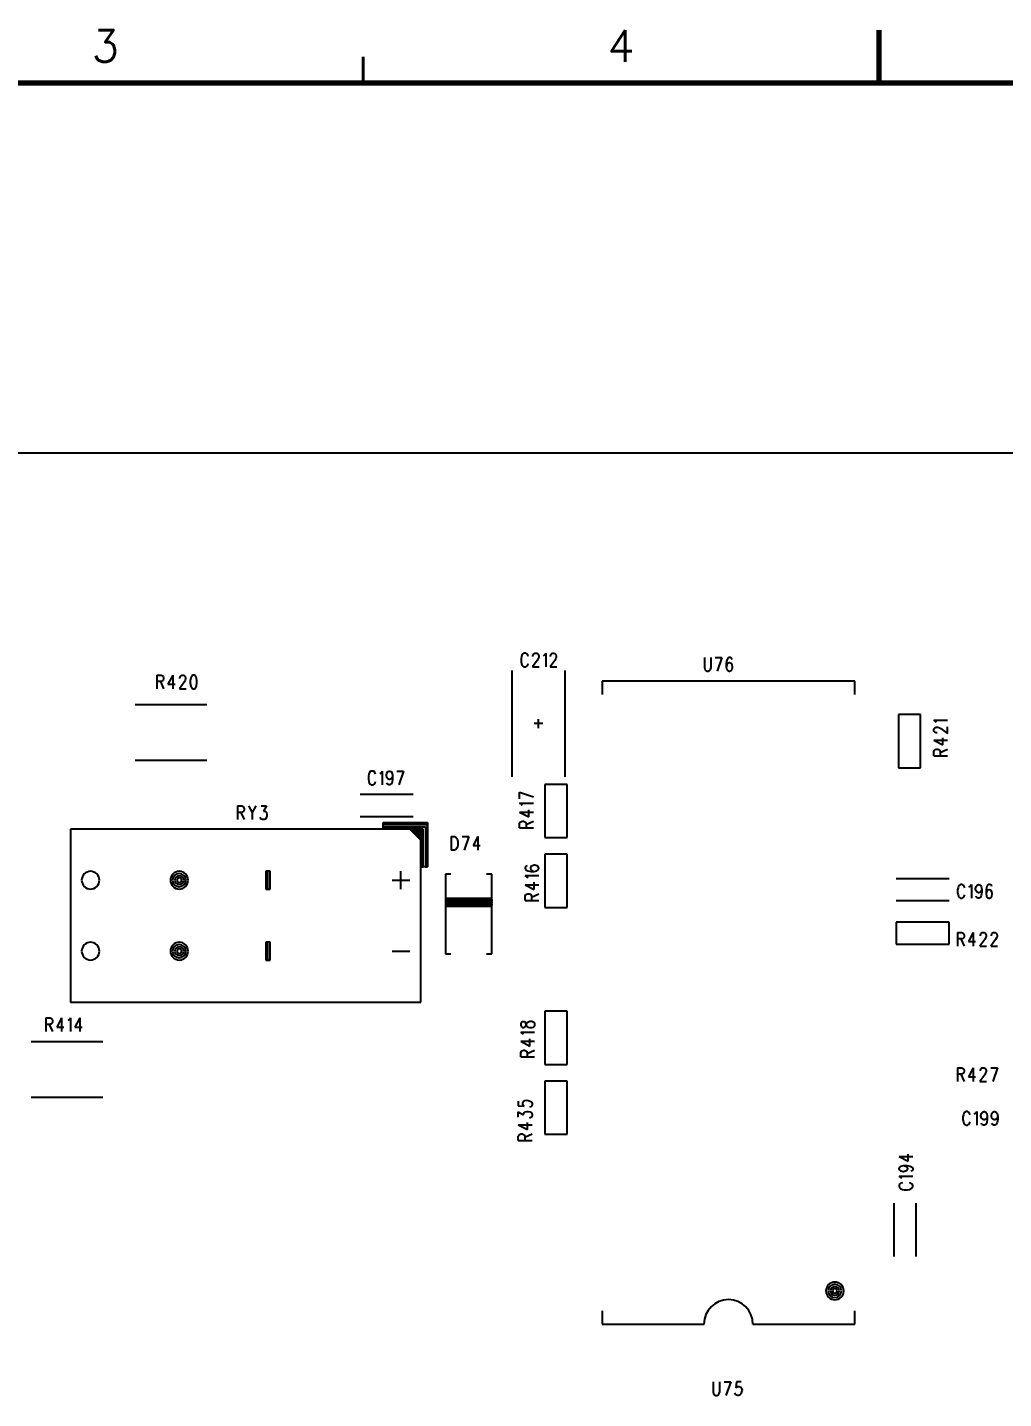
# Model space of a CAD drawing. Extents: x 295 to 953, y 10 to 290.
# Drawn here: x 606.5 to 698.8, y 160.6 to 290.2 of the extents above; entities that cross this region are included whole.
import ezdxf
from ezdxf.enums import TextEntityAlignment as Align

# ---------------------------------------------------------------- set-up
doc = ezdxf.new("R2010")
doc.units = 0
doc.header["$LTSCALE"] = 5
doc.header["$MEASUREMENT"] = 0
doc.layers.get('0').update_dxf_attribs({"linetype": 'CONTINUOUS', "lineweight": 25})
for name, color, linetype in [('COMP-SILK_GB', 6, 'CONTINUOUS'), ('문자', 4, 'CONTINUOUS'), ('테두리', 3, 'CONTINUOUS')]:
    doc.layers.add(name, color=color, linetype=linetype)
doc.styles.get("Standard").update_dxf_attribs({"font": 'simplex.shx'})

# ---------------------------------------------------------------- blocks, each defined once
blk = doc.blocks.new('C')
at = {"layer": '테두리'}
for points, const_width in [([(210, 290), (210, 285)], 0.5), ([(161.25, 287.5), (161.25, 285)], 0.3), ([(15, 285), (15, 15), (405, 15), (405, 285), (15, 285)], 0.5)]:
    blk.add_lwpolyline(points, dxfattribs=dict(at, const_width=const_width))
at = {"layer": '문자'}
for s, p in [('3', (136.88, 288.5)), ('4', (185.62, 288.5))]:
    blk.add_text(s, height=3, dxfattribs=at).set_placement(p, align=Align.MIDDLE)

msp = doc.modelspace()

# ---------------------------------------------------------------- linework, layer by layer
at = {"layer": 'COMP-SILK_GB', "color": 7}
for p, q in [((863.73, 250), (505.48, 250)), ((653.2, 230.78), (653.15, 230.59)), ((653.24, 230.9), (653.2, 230.78)), ((653.33, 231.03), (653.24, 230.9)), ((653.42, 231.09), (653.33, 231.03)), ((653.6, 231.09), (653.42, 231.09)), ((653.69, 231.03), (653.6, 231.09)), ((653.78, 230.9), (653.69, 231.03)), ((653.83, 230.78), (653.78, 230.9)), ((654.28, 230.84), (654.32, 230.96)), ((654.28, 230.78), (654.28, 230.84)), ((654.32, 230.96), (654.37, 231.03)), ((654.37, 231.03), (654.46, 231.09)), ((654.46, 231.09), (654.64, 231.09)), ((654.64, 231.09), (654.73, 231.03)), ((654.73, 231.03), (654.77, 230.96)), ((654.77, 230.96), (654.82, 230.84)), ((654.82, 230.84), (654.82, 230.72)), ((655.27, 230.84), (655.36, 230.9)), ((655.36, 230.9), (655.49, 231.09)), ((655.49, 231.09), (655.49, 229.79)), ((655.94, 230.84), (655.99, 230.96)), ((655.94, 230.78), (655.94, 230.84)), ((655.99, 230.96), (656.03, 231.03)), ((656.03, 231.03), (656.12, 231.09)), ((656.12, 231.09), (656.3, 231.09)), ((656.3, 231.09), (656.39, 231.03)), ((656.39, 231.03), (656.44, 230.96)), ((656.44, 230.96), (656.48, 230.84)), ((656.48, 230.84), (656.48, 230.72)), ((652.29, 229.45), (652.29, 219.4)), ((653.15, 230.59), (653.15, 230.28)), ((653.15, 230.28), (653.2, 230.1)), ((653.2, 230.1), (653.24, 229.97)), ((653.24, 229.97), (653.33, 229.85)), ((653.33, 229.85), (653.42, 229.79)), ((653.42, 229.79), (653.6, 229.79)), ((653.6, 229.79), (653.69, 229.85)), ((653.69, 229.85), (653.78, 229.97)), ((653.78, 229.97), (653.83, 230.1)), ((654.68, 230.41), (654.23, 229.79)), ((654.23, 229.79), (654.86, 229.79)), ((654.77, 230.59), (654.68, 230.41)), ((654.82, 230.72), (654.77, 230.59)), ((656.35, 230.41), (655.9, 229.79)), ((655.9, 229.79), (656.53, 229.79)), ((656.44, 230.59), (656.35, 230.41)), ((656.48, 230.72), (656.44, 230.59)), ((657.32, 219.4), (657.32, 229.45)), ((670.48, 230.67), (670.48, 229.75)), ((670.48, 229.75), (670.52, 229.56)), ((670.52, 229.56), (670.61, 229.44)), ((670.97, 229.44), (671.06, 229.56)), ((671.06, 229.56), (671.11, 229.75)), ((671.11, 229.75), (671.11, 230.67)), ((671.51, 230.67), (672.14, 230.67)), ((672.14, 230.67), (671.69, 229.38)), ((672.59, 230.43), (672.55, 230.12)), ((672.55, 230.12), (672.55, 229.81)), ((672.59, 229.99), (672.55, 229.81)), ((672.55, 229.81), (672.59, 229.56)), ((672.68, 230.61), (672.59, 230.43)), ((672.68, 230.12), (672.59, 229.99)), ((672.59, 229.56), (672.68, 229.44)), ((672.82, 230.67), (672.68, 230.61)), ((672.82, 230.18), (672.68, 230.12)), ((672.91, 230.67), (672.82, 230.67)), ((672.86, 230.18), (672.82, 230.18)), ((673, 230.12), (672.86, 230.18)), ((673.04, 230.61), (672.91, 230.67)), ((673.09, 229.99), (673, 230.12)), ((673, 229.44), (673.09, 229.56)), ((673.09, 230.49), (673.04, 230.61)), ((673.13, 229.81), (673.09, 229.99)), ((673.09, 229.56), (673.13, 229.75)), ((673.13, 229.75), (673.13, 229.81)), ((618.74, 229.02), (619.15, 229.02)), ((618.74, 229.02), (618.74, 227.72)), ((619.15, 228.4), (618.74, 228.4)), ((619.06, 228.4), (619.37, 227.72)), ((619.15, 229.02), (619.28, 228.96)), ((619.28, 228.46), (619.15, 228.4)), ((619.28, 228.96), (619.33, 228.9)), ((619.33, 228.53), (619.28, 228.46)), ((619.33, 228.9), (619.37, 228.77)), ((619.37, 228.65), (619.33, 228.53)), ((619.37, 228.77), (619.37, 228.65)), ((620.23, 229.02), (619.78, 228.15)), ((619.78, 228.15), (620.45, 228.15)), ((620.23, 229.02), (620.23, 227.72)), ((621.31, 228.34), (620.86, 227.72)), ((620.9, 228.77), (620.95, 228.9)), ((620.9, 228.71), (620.9, 228.77)), ((620.95, 228.9), (620.99, 228.96)), ((620.99, 228.96), (621.08, 229.02)), ((621.08, 229.02), (621.26, 229.02)), ((621.26, 229.02), (621.35, 228.96)), ((621.4, 228.53), (621.31, 228.34)), ((621.35, 228.96), (621.4, 228.9)), ((621.4, 228.9), (621.44, 228.77)), ((621.44, 228.65), (621.4, 228.53)), ((621.44, 228.77), (621.44, 228.65)), ((621.94, 228.77), (621.89, 228.46)), ((621.89, 228.46), (621.89, 228.28)), ((621.89, 228.28), (621.94, 227.97)), ((622.03, 228.96), (621.94, 228.77)), ((622.16, 229.02), (622.03, 228.96)), ((622.25, 229.02), (622.16, 229.02)), ((622.39, 228.96), (622.25, 229.02)), ((622.48, 228.77), (622.39, 228.96)), ((622.52, 228.46), (622.48, 228.77)), ((622.48, 227.97), (622.52, 228.28)), ((622.52, 228.28), (622.52, 228.46)), ((684.7, 228.43), (660.81, 228.43)), ((660.81, 228.43), (660.81, 227.17)), ((670.61, 229.44), (670.75, 229.38)), ((670.75, 229.38), (670.84, 229.38)), ((670.84, 229.38), (670.97, 229.44)), ((672.68, 229.44), (672.82, 229.38)), ((672.82, 229.38), (672.86, 229.38)), ((672.86, 229.38), (673, 229.44)), ((684.7, 227.17), (684.7, 228.43)), ((620.86, 227.72), (621.49, 227.72)), ((621.94, 227.97), (622.03, 227.78)), ((622.03, 227.78), (622.16, 227.72)), ((622.16, 227.72), (622.25, 227.72)), ((622.25, 227.72), (622.39, 227.78)), ((622.39, 227.78), (622.48, 227.97)), ((616.69, 226.24), (623.45, 226.24)), ((655.22, 224.43), (654.38, 224.43)), ((654.8, 224.01), (654.8, 224.84)), ((690.91, 225.29), (688.82, 225.29)), ((688.82, 225.29), (688.82, 220.26)), ((690.91, 220.26), (690.91, 225.29)), ((692.34, 224.63), (692.16, 224.77)), ((692.16, 224.77), (693.46, 224.77)), ((692.4, 224.54), (692.34, 224.63)), ((692.16, 223.91), (692.22, 224)), ((692.16, 223.73), (692.16, 223.91)), ((692.22, 223.64), (692.16, 223.73)), ((692.22, 224), (692.28, 224.05)), ((692.28, 223.6), (692.22, 223.64)), ((692.28, 224.05), (692.4, 224.09)), ((692.4, 223.55), (692.28, 223.6)), ((692.4, 224.09), (692.53, 224.09)), ((692.47, 223.55), (692.4, 223.55)), ((692.53, 224.09), (692.65, 224.05)), ((692.65, 224.05), (692.84, 223.96)), ((692.84, 223.96), (693.46, 223.51)), ((693.02, 222.43), (693.02, 223.1)), ((693.46, 223.51), (693.46, 224.14)), ((692.16, 222.88), (693.46, 222.88)), ((692.16, 222.88), (693.02, 222.43)), ((692.16, 221.8), (692.22, 221.93)), ((692.16, 221.39), (692.16, 221.8)), ((692.22, 221.93), (692.28, 221.98)), ((692.28, 221.98), (692.4, 222.02)), ((692.4, 222.02), (692.53, 222.02)), ((692.53, 222.02), (692.65, 221.98)), ((692.65, 221.98), (692.71, 221.93)), ((692.71, 221.93), (692.77, 221.8)), ((692.77, 221.71), (693.46, 222.02)), ((692.77, 221.8), (692.77, 221.39)), ((616.69, 220.96), (623.45, 220.96)), ((692.16, 221.39), (693.46, 221.39)), ((638.76, 219.64), (638.72, 219.45)), ((638.72, 219.45), (638.72, 219.15)), ((638.72, 219.15), (638.76, 218.96)), ((638.81, 219.76), (638.76, 219.64)), ((638.9, 219.89), (638.81, 219.76)), ((638.99, 219.95), (638.9, 219.89)), ((639.17, 219.95), (638.99, 219.95)), ((639.26, 219.89), (639.17, 219.95)), ((639.35, 219.76), (639.26, 219.89)), ((639.39, 219.64), (639.35, 219.76)), ((639.8, 219.7), (639.89, 219.76)), ((639.89, 219.76), (640.02, 219.95)), ((640.02, 219.95), (640.02, 218.65)), ((640.43, 219.58), (640.47, 219.76)), ((640.43, 219.52), (640.43, 219.58)), ((640.47, 219.33), (640.43, 219.52)), ((640.47, 219.76), (640.56, 219.89)), ((640.56, 219.21), (640.47, 219.33)), ((640.56, 219.89), (640.7, 219.95)), ((640.7, 219.15), (640.56, 219.21)), ((640.7, 219.95), (640.74, 219.95)), ((640.74, 219.15), (640.7, 219.15)), ((640.74, 219.95), (640.88, 219.89)), ((640.88, 219.21), (640.74, 219.15)), ((640.88, 219.89), (640.97, 219.76)), ((640.97, 219.33), (640.88, 219.21)), ((640.97, 219.76), (641.01, 219.52)), ((641.01, 219.52), (640.97, 219.33)), ((641.01, 219.21), (640.97, 218.9)), ((641.01, 219.52), (641.01, 219.21)), ((641.42, 219.95), (642.05, 219.95)), ((642.05, 219.95), (641.6, 218.65)), ((688.82, 220.26), (690.91, 220.26)), ((638.76, 218.96), (638.81, 218.84)), ((638.81, 218.84), (638.9, 218.71)), ((638.9, 218.71), (638.99, 218.65)), ((638.99, 218.65), (639.17, 218.65)), ((639.17, 218.65), (639.26, 218.71)), ((639.26, 218.71), (639.35, 218.84)), ((639.35, 218.84), (639.39, 218.96)), ((640.52, 218.71), (640.47, 218.84)), ((640.65, 218.65), (640.52, 218.71)), ((640.74, 218.65), (640.65, 218.65)), ((640.88, 218.71), (640.74, 218.65)), ((640.97, 218.9), (640.88, 218.71)), ((653.02, 217.32), (653.02, 217.95)), ((653.02, 217.95), (654.32, 217.5)), ((657.5, 218.69), (655.4, 218.69)), ((655.4, 218.69), (655.4, 213.66)), ((657.5, 213.66), (657.5, 218.69)), ((626.34, 216.65), (626.75, 216.65)), ((626.34, 216.65), (626.34, 215.35)), ((626.75, 216.65), (626.88, 216.59)), ((626.88, 216.59), (626.93, 216.53)), ((626.93, 216.53), (626.97, 216.4)), ((627.38, 216.65), (627.74, 216.03)), ((628.1, 216.65), (627.74, 216.03)), ((628.59, 216.65), (629.09, 216.65)), ((629.09, 216.65), (628.82, 216.15)), ((642.96, 217.72), (637.93, 217.72)), ((653.02, 216.92), (654.32, 216.92)), ((653.21, 216.78), (653.02, 216.92)), ((653.27, 216.69), (653.21, 216.78)), ((626.75, 216.03), (626.34, 216.03)), ((626.66, 216.03), (626.97, 215.35)), ((626.88, 216.09), (626.75, 216.03)), ((626.93, 216.15), (626.88, 216.09)), ((626.97, 216.28), (626.93, 216.15)), ((626.97, 216.4), (626.97, 216.28)), ((627.74, 216.03), (627.74, 215.35)), ((628.55, 215.47), (628.5, 215.6)), ((628.59, 215.41), (628.55, 215.47)), ((628.73, 215.35), (628.59, 215.41)), ((628.86, 215.35), (628.73, 215.35)), ((628.82, 216.15), (628.95, 216.15)), ((629, 215.41), (628.86, 215.35)), ((628.95, 216.15), (629.04, 216.09)), ((629.09, 215.54), (629, 215.41)), ((629.04, 216.09), (629.09, 216.03)), ((629.09, 216.03), (629.13, 215.84)), ((629.13, 215.72), (629.09, 215.54)), ((629.13, 215.84), (629.13, 215.72)), ((642.96, 215.62), (637.93, 215.62)), ((653.02, 216.06), (654.32, 216.06)), ((653.02, 216.06), (653.89, 215.61)), ((653.15, 215.16), (653.27, 215.21)), ((653.27, 215.21), (653.39, 215.21)), ((653.39, 215.21), (653.52, 215.16)), ((653.64, 214.89), (654.32, 215.21)), ((653.89, 215.61), (653.89, 216.29)), ((643.69, 214.45), (610.58, 214.45)), ((610.58, 214.45), (610.58, 198.1)), ((640.12, 214.87), (640.12, 215.08)), ((640.12, 215.08), (644.32, 215.08)), ((640.12, 214.45), (640.12, 215.08)), ((644.32, 214.87), (640.12, 214.87)), ((640.12, 214.45), (640.12, 214.66)), ((640.12, 214.66), (644.11, 214.66)), ((643.9, 214.45), (640.12, 214.45)), ((643.69, 214.45), (640.12, 214.45)), ((643.69, 213.4), (642.64, 214.45)), ((643.06, 214.45), (642.85, 214.45)), ((642.85, 214.45), (643.69, 213.61)), ((643.69, 213.82), (643.06, 214.45)), ((643.48, 214.45), (643.27, 214.45)), ((643.27, 214.45), (643.69, 214.03)), ((643.69, 214.24), (643.48, 214.45)), ((643.69, 214.45), (643.69, 214.24)), ((643.69, 214.45), (643.69, 210.89)), ((643.69, 210.89), (643.69, 214.45)), ((643.69, 198.1), (643.69, 214.45)), ((643.69, 214.03), (643.69, 213.82)), ((643.9, 210.89), (643.9, 214.45)), ((644.11, 214.66), (644.11, 210.89)), ((644.32, 215.08), (644.32, 210.89)), ((644.32, 210.89), (644.32, 214.87)), ((653.02, 214.98), (653.08, 215.12)), ((653.02, 214.58), (653.02, 214.98)), ((653.02, 214.58), (654.32, 214.58)), ((653.08, 215.12), (653.15, 215.16)), ((653.52, 215.16), (653.58, 215.12)), ((653.58, 215.12), (653.64, 214.98)), ((653.64, 214.98), (653.64, 214.58)), ((643.69, 213.61), (643.69, 213.4)), ((646.55, 213.76), (646.87, 213.76)), ((646.55, 213.76), (646.55, 212.46)), ((646.87, 213.76), (647, 213.7)), ((647, 213.7), (647.09, 213.58)), ((647.09, 212.65), (647, 212.52)), ((647.09, 213.58), (647.14, 213.45)), ((647.14, 212.77), (647.09, 212.65)), ((647.14, 213.45), (647.18, 213.27)), ((647.18, 212.96), (647.14, 212.77)), ((647.18, 213.27), (647.18, 212.96)), ((647.59, 213.76), (648.22, 213.76)), ((648.22, 213.76), (647.77, 212.46)), ((649.07, 213.76), (648.62, 212.9)), ((648.62, 212.9), (649.3, 212.9)), ((649.07, 213.76), (649.07, 212.46)), ((655.4, 213.66), (657.5, 213.66)), ((646.87, 212.46), (646.55, 212.46)), ((647, 212.52), (646.87, 212.46)), ((657.5, 212.09), (655.4, 212.09)), ((655.4, 212.09), (655.4, 207.06)), ((657.5, 207.06), (657.5, 212.09)), ((629.44, 210.47), (629.02, 210.47)), ((629.02, 210.47), (629.02, 208.79)), ((629.23, 208.79), (629.23, 210.47)), ((629.44, 208.79), (629.44, 210.47)), ((641.8, 208.79), (641.8, 210.47)), ((643.69, 210.89), (643.9, 210.89)), ((644.32, 210.89), (643.69, 210.89)), ((644.11, 210.89), (644.32, 210.89)), ((646.53, 210.2), (646, 210.2)), ((646, 210.2), (646, 202.66)), ((650.4, 210.2), (649.88, 210.2)), ((650.4, 202.66), (650.4, 210.2)), ((653.6, 210.96), (653.54, 210.82)), ((653.54, 210.82), (653.54, 210.73)), ((653.54, 210.73), (653.6, 210.6)), ((653.72, 209.92), (653.54, 210.06)), ((653.54, 210.06), (654.84, 210.06)), ((653.72, 211), (653.6, 210.96)), ((653.6, 210.6), (653.78, 210.51)), ((653.78, 210.51), (654.09, 210.46)), ((654.09, 210.91), (654.03, 210.78)), ((654.03, 210.78), (654.03, 210.73)), ((654.03, 210.73), (654.09, 210.6)), ((654.22, 211), (654.09, 210.91)), ((654.09, 210.6), (654.22, 210.51)), ((654.09, 210.46), (654.4, 210.46)), ((654.4, 211.05), (654.22, 211)), ((654.22, 210.51), (654.4, 210.46)), ((654.46, 211.05), (654.4, 211.05)), ((654.4, 210.46), (654.65, 210.51)), ((654.65, 211), (654.46, 211.05)), ((654.77, 210.91), (654.65, 211)), ((654.65, 210.51), (654.77, 210.6)), ((654.84, 210.78), (654.77, 210.91)), ((654.77, 210.6), (654.84, 210.73)), ((654.84, 210.73), (654.84, 210.78)), ((629.02, 208.79), (629.44, 208.79)), ((640.96, 209.63), (642.64, 209.63)), ((653.54, 209.2), (654.84, 209.2)), ((653.54, 209.2), (654.4, 208.75)), ((653.78, 209.83), (653.72, 209.92)), ((654.4, 208.75), (654.4, 209.43)), ((688.59, 209.8), (693.62, 209.8)), ((694.45, 208.91), (694.4, 208.73)), ((694.4, 208.73), (694.4, 208.42)), ((694.49, 209.04), (694.45, 208.91)), ((694.58, 209.16), (694.49, 209.04)), ((694.67, 209.22), (694.58, 209.16)), ((694.85, 209.22), (694.67, 209.22)), ((694.94, 209.16), (694.85, 209.22)), ((695.03, 209.04), (694.94, 209.16)), ((695.08, 208.91), (695.03, 209.04)), ((695.48, 208.98), (695.57, 209.04)), ((695.57, 209.04), (695.71, 209.22)), ((695.71, 209.22), (695.71, 207.93)), ((696.11, 208.85), (696.16, 209.04)), ((696.11, 208.79), (696.11, 208.85)), ((696.16, 208.61), (696.11, 208.79)), ((696.16, 209.04), (696.25, 209.16)), ((696.25, 209.16), (696.38, 209.22)), ((696.38, 209.22), (696.43, 209.22)), ((696.43, 209.22), (696.56, 209.16)), ((696.56, 209.16), (696.65, 209.04)), ((696.65, 209.04), (696.7, 208.79)), ((696.7, 208.79), (696.65, 208.61)), ((696.7, 208.79), (696.7, 208.48)), ((697.15, 208.98), (697.1, 208.67)), ((697.24, 209.16), (697.15, 208.98)), ((697.37, 209.22), (697.24, 209.16)), ((697.37, 208.73), (697.24, 208.67)), ((697.46, 209.22), (697.37, 209.22)), ((697.42, 208.73), (697.37, 208.73)), ((697.55, 208.67), (697.42, 208.73)), ((697.6, 209.16), (697.46, 209.22)), ((697.64, 209.04), (697.6, 209.16)), ((650.4, 207.9), (646, 207.9)), ((646, 207.9), (646, 207.79)), ((646, 207.79), (650.4, 207.79)), ((650.4, 207.69), (646, 207.69)), ((646, 207.69), (646, 207.59)), ((646, 207.59), (650.4, 207.59)), ((650.4, 207.48), (646, 207.48)), ((646, 207.48), (646, 207.38)), ((650.4, 207.79), (650.4, 207.69)), ((650.4, 207.59), (650.4, 207.48)), ((653.54, 208.12), (653.6, 208.26)), ((653.54, 207.72), (653.54, 208.12)), ((653.54, 207.72), (654.84, 207.72)), ((653.6, 208.26), (653.66, 208.3)), ((653.66, 208.3), (653.78, 208.35)), ((653.78, 208.35), (653.91, 208.35)), ((653.91, 208.35), (654.03, 208.3)), ((654.03, 208.3), (654.09, 208.26)), ((654.09, 208.26), (654.15, 208.12)), ((654.15, 208.03), (654.84, 208.35)), ((654.15, 208.12), (654.15, 207.72)), ((688.59, 207.7), (693.62, 207.7)), ((694.4, 208.42), (694.45, 208.23)), ((694.45, 208.23), (694.49, 208.11)), ((694.49, 208.11), (694.58, 207.99)), ((694.58, 207.99), (694.67, 207.93)), ((694.67, 207.93), (694.85, 207.93)), ((694.85, 207.93), (694.94, 207.99)), ((694.94, 207.99), (695.03, 208.11)), ((695.03, 208.11), (695.08, 208.23)), ((696.25, 208.48), (696.16, 208.61)), ((696.2, 207.99), (696.16, 208.11)), ((696.34, 207.93), (696.2, 207.99)), ((696.38, 208.42), (696.25, 208.48)), ((696.43, 207.93), (696.34, 207.93)), ((696.43, 208.42), (696.38, 208.42)), ((696.56, 208.48), (696.43, 208.42)), ((696.56, 207.99), (696.43, 207.93)), ((696.65, 208.61), (696.56, 208.48)), ((696.65, 208.17), (696.56, 207.99)), ((696.7, 208.48), (696.65, 208.17)), ((697.1, 208.67), (697.1, 208.36)), ((697.15, 208.54), (697.1, 208.36)), ((697.1, 208.36), (697.15, 208.11)), ((697.24, 208.67), (697.15, 208.54)), ((697.15, 208.11), (697.24, 207.99)), ((697.24, 207.99), (697.37, 207.93)), ((697.37, 207.93), (697.42, 207.93)), ((697.42, 207.93), (697.55, 207.99)), ((697.64, 208.54), (697.55, 208.67)), ((697.55, 207.99), (697.64, 208.11)), ((697.69, 208.36), (697.64, 208.54)), ((697.64, 208.11), (697.69, 208.3)), ((697.69, 208.3), (697.69, 208.36)), ((646, 207.38), (650.4, 207.38)), ((650.4, 207.27), (646, 207.27)), ((646, 207.27), (646, 207.17)), ((646, 207.17), (650.4, 207.17)), ((650.4, 207.38), (650.4, 207.27)), ((655.4, 207.06), (657.5, 207.06)), ((688.59, 205.67), (688.59, 203.58)), ((693.62, 205.67), (688.59, 205.67)), ((693.62, 203.58), (693.62, 205.67)), ((629.44, 203.76), (629.02, 203.76)), ((629.02, 203.76), (629.02, 202.08)), ((629.23, 202.08), (629.23, 203.76)), ((629.44, 202.08), (629.44, 203.76)), ((688.59, 203.58), (693.62, 203.58)), ((694.4, 204.69), (694.81, 204.69)), ((694.4, 204.69), (694.4, 203.39)), ((694.81, 204.07), (694.4, 204.07)), ((694.72, 204.07), (695.03, 203.39)), ((694.81, 204.69), (694.94, 204.62)), ((694.94, 204.13), (694.81, 204.07)), ((694.94, 204.62), (694.99, 204.56)), ((694.99, 204.19), (694.94, 204.13)), ((694.99, 204.56), (695.03, 204.44)), ((695.03, 204.32), (694.99, 204.19)), ((695.03, 204.44), (695.03, 204.32)), ((695.89, 204.69), (695.44, 203.82)), ((695.44, 203.82), (696.11, 203.82)), ((695.89, 204.69), (695.89, 203.39)), ((696.97, 204.01), (696.52, 203.39)), ((696.56, 204.44), (696.61, 204.56)), ((696.56, 204.38), (696.56, 204.44)), ((696.61, 204.56), (696.65, 204.62)), ((696.65, 204.62), (696.74, 204.69)), ((696.74, 204.69), (696.92, 204.69)), ((696.92, 204.69), (697.01, 204.62)), ((697.06, 204.19), (696.97, 204.01)), ((697.01, 204.62), (697.06, 204.56)), ((697.06, 204.56), (697.1, 204.44)), ((697.1, 204.32), (697.06, 204.19)), ((697.1, 204.44), (697.1, 204.32)), ((698, 204.01), (697.55, 203.39)), ((697.6, 204.44), (697.64, 204.56)), ((697.6, 204.38), (697.6, 204.44)), ((697.64, 204.56), (697.69, 204.62)), ((697.69, 204.62), (697.78, 204.69)), ((697.78, 204.69), (697.96, 204.69)), ((697.96, 204.69), (698.05, 204.62)), ((698.09, 204.19), (698, 204.01)), ((698.05, 204.62), (698.09, 204.56)), ((698.09, 204.56), (698.14, 204.44)), ((698.14, 204.32), (698.09, 204.19)), ((698.14, 204.44), (698.14, 204.32)), ((640.96, 202.92), (642.64, 202.92)), ((646, 202.66), (646.53, 202.66)), ((649.88, 202.66), (650.4, 202.66)), ((696.52, 203.39), (697.15, 203.39)), ((697.55, 203.39), (698.18, 203.39)), ((629.02, 202.08), (629.44, 202.08)), ((610.58, 198.1), (643.69, 198.1)), ((657.5, 197.24), (655.4, 197.24)), ((655.4, 197.24), (655.4, 192.21)), ((657.5, 192.21), (657.5, 197.24)), ((608.24, 196.61), (608.65, 196.61)), ((608.24, 196.61), (608.24, 195.31)), ((608.65, 195.99), (608.24, 195.99)), ((608.56, 195.99), (608.87, 195.31)), ((608.65, 196.61), (608.78, 196.55)), ((608.78, 196.05), (608.65, 195.99)), ((608.78, 196.55), (608.83, 196.48)), ((608.83, 196.11), (608.78, 196.05)), ((608.83, 196.48), (608.87, 196.36)), ((608.87, 196.24), (608.83, 196.11)), ((608.87, 196.36), (608.87, 196.24)), ((609.73, 196.61), (609.28, 195.74)), ((609.73, 196.61), (609.73, 195.31)), ((610.36, 196.36), (610.45, 196.42)), ((610.45, 196.42), (610.58, 196.61)), ((610.58, 196.61), (610.58, 195.31)), ((611.44, 196.61), (610.99, 195.74)), ((611.44, 196.61), (611.44, 195.31)), ((653.18, 196.2), (653.12, 196.07)), ((653.12, 196.07), (653.12, 195.89)), ((653.12, 195.89), (653.18, 195.75)), ((653.3, 196.25), (653.18, 196.2)), ((653.18, 195.75), (653.3, 195.71)), ((653.43, 196.25), (653.3, 196.25)), ((653.55, 196.2), (653.43, 196.25)), ((653.43, 195.71), (653.55, 195.75)), ((653.61, 196.11), (653.55, 196.2)), ((653.55, 195.75), (653.61, 195.84)), ((653.68, 195.93), (653.61, 196.11)), ((653.61, 195.84), (653.68, 196.02)), ((653.68, 196.02), (653.74, 196.16)), ((653.74, 195.8), (653.68, 195.93)), ((653.74, 196.16), (653.86, 196.25)), ((653.86, 195.71), (653.74, 195.8)), ((653.86, 196.25), (653.99, 196.29)), ((653.99, 196.29), (654.17, 196.29)), ((654.17, 196.29), (654.29, 196.25)), ((654.29, 196.25), (654.36, 196.2)), ((654.36, 195.75), (654.29, 195.71)), ((654.36, 196.2), (654.42, 196.07)), ((654.42, 195.89), (654.36, 195.75)), ((654.42, 196.07), (654.42, 195.89)), ((609.28, 195.74), (609.95, 195.74)), ((610.99, 195.74), (611.66, 195.74)), ((653.3, 195.12), (653.12, 195.26)), ((653.12, 195.26), (654.42, 195.26)), ((653.3, 195.71), (653.43, 195.71)), ((653.37, 195.03), (653.3, 195.12)), ((653.99, 195.66), (653.86, 195.71)), ((654.17, 195.66), (653.99, 195.66)), ((653.99, 193.95), (653.99, 194.63)), ((654.29, 195.71), (654.17, 195.66)), ((613.62, 194.36), (606.85, 194.36)), ((653.12, 194.4), (654.42, 194.4)), ((653.12, 194.4), (653.99, 193.95)), ((653.12, 193.32), (653.18, 193.46)), ((653.12, 192.92), (653.12, 193.32)), ((653.18, 193.46), (653.24, 193.5)), ((653.24, 193.5), (653.37, 193.55)), ((653.37, 193.55), (653.49, 193.55)), ((653.49, 193.55), (653.61, 193.5)), ((653.61, 193.5), (653.68, 193.46)), ((653.68, 193.46), (653.74, 193.32)), ((653.74, 193.23), (654.42, 193.55)), ((653.74, 193.32), (653.74, 192.92)), ((653.12, 192.92), (654.42, 192.92)), ((655.4, 192.21), (657.5, 192.21)), ((694.4, 191.9), (694.81, 191.9)), ((694.4, 191.9), (694.4, 190.6)), ((694.81, 191.9), (694.94, 191.84)), ((695.89, 191.9), (695.44, 191.03)), ((695.89, 191.9), (695.89, 190.6)), ((696.65, 191.84), (696.74, 191.9)), ((696.74, 191.9), (696.92, 191.9)), ((696.92, 191.9), (697.01, 191.84)), ((697.55, 191.9), (698.18, 191.9)), ((698.18, 191.9), (697.73, 190.6)), ((657.5, 190.64), (655.4, 190.64)), ((655.4, 190.64), (655.4, 185.61)), ((657.5, 185.61), (657.5, 190.64)), ((694.81, 191.28), (694.4, 191.28)), ((694.72, 191.28), (695.03, 190.6)), ((694.94, 191.34), (694.81, 191.28)), ((694.94, 191.84), (694.99, 191.78)), ((694.99, 191.4), (694.94, 191.34)), ((694.99, 191.78), (695.03, 191.65)), ((695.03, 191.53), (694.99, 191.4)), ((695.03, 191.65), (695.03, 191.53)), ((695.44, 191.03), (696.11, 191.03)), ((696.97, 191.22), (696.52, 190.6)), ((696.52, 190.6), (697.15, 190.6)), ((696.56, 191.65), (696.61, 191.78)), ((696.56, 191.59), (696.56, 191.65)), ((696.61, 191.78), (696.65, 191.84)), ((697.06, 191.4), (696.97, 191.22)), ((697.01, 191.84), (697.06, 191.78)), ((697.06, 191.78), (697.1, 191.65)), ((697.1, 191.53), (697.06, 191.4)), ((697.1, 191.65), (697.1, 191.53)), ((613.62, 189.08), (606.85, 189.08)), ((652.89, 188.75), (652.89, 188.3)), ((652.89, 188.3), (653.45, 188.26)), ((653.33, 188.57), (653.39, 188.71)), ((653.33, 188.44), (653.33, 188.57)), ((653.39, 188.3), (653.33, 188.44)), ((653.39, 188.71), (653.51, 188.8)), ((653.45, 188.26), (653.39, 188.3)), ((653.51, 188.8), (653.7, 188.84)), ((653.7, 188.84), (653.82, 188.8)), ((653.82, 188.8), (654.01, 188.75)), ((654.07, 188.21), (653.95, 188.17)), ((654.01, 188.75), (654.13, 188.66)), ((654.13, 188.26), (654.07, 188.21)), ((654.13, 188.66), (654.19, 188.53)), ((654.19, 188.39), (654.13, 188.26)), ((654.19, 188.53), (654.19, 188.39)), ((652.89, 187.22), (652.89, 187.72)), ((652.89, 187.72), (653.39, 187.45)), ((653.39, 187.58), (653.45, 187.67)), ((653.39, 187.45), (653.39, 187.58)), ((653.45, 187.67), (653.51, 187.72)), ((653.51, 187.72), (653.7, 187.76)), ((653.7, 187.76), (653.82, 187.76)), ((653.76, 186.05), (653.76, 186.73)), ((653.82, 187.76), (654.01, 187.72)), ((654.07, 187.18), (653.95, 187.13)), ((654.01, 187.72), (654.13, 187.63)), ((654.13, 187.22), (654.07, 187.18)), ((654.13, 187.63), (654.19, 187.49)), ((654.19, 187.36), (654.13, 187.22)), ((654.19, 187.49), (654.19, 187.36)), ((694.96, 187.45), (694.91, 187.27)), ((694.91, 187.27), (694.91, 186.96)), ((694.91, 186.96), (694.96, 186.77)), ((695, 187.58), (694.96, 187.45)), ((694.96, 186.77), (695, 186.65)), ((695.09, 187.7), (695, 187.58)), ((695.18, 187.76), (695.09, 187.7)), ((695.36, 187.76), (695.18, 187.76)), ((695.45, 187.7), (695.36, 187.76)), ((695.54, 187.58), (695.45, 187.7)), ((695.59, 187.45), (695.54, 187.58)), ((695.54, 186.65), (695.59, 186.77)), ((695.99, 187.51), (696.08, 187.58)), ((696.08, 187.58), (696.22, 187.76)), ((696.22, 187.76), (696.22, 186.46)), ((696.62, 187.39), (696.67, 187.58)), ((696.62, 187.33), (696.62, 187.39)), ((696.67, 187.14), (696.62, 187.33)), ((696.67, 187.58), (696.76, 187.7)), ((696.76, 187.02), (696.67, 187.14)), ((696.76, 187.7), (696.89, 187.76)), ((696.89, 186.96), (696.76, 187.02)), ((696.89, 187.76), (696.94, 187.76)), ((696.94, 186.96), (696.89, 186.96)), ((696.94, 187.76), (697.07, 187.7)), ((697.07, 187.02), (696.94, 186.96)), ((697.07, 187.7), (697.16, 187.58)), ((697.16, 187.14), (697.07, 187.02)), ((697.16, 186.71), (697.07, 186.52)), ((697.16, 187.58), (697.21, 187.33)), ((697.21, 187.33), (697.16, 187.14)), ((697.21, 187.02), (697.16, 186.71)), ((697.21, 187.33), (697.21, 187.02)), ((697.61, 187.39), (697.66, 187.58)), ((697.61, 187.33), (697.61, 187.39)), ((697.66, 187.14), (697.61, 187.33)), ((697.66, 187.58), (697.75, 187.7)), ((697.75, 187.02), (697.66, 187.14)), ((697.75, 187.7), (697.88, 187.76)), ((697.88, 186.96), (697.75, 187.02)), ((697.88, 187.76), (697.93, 187.76)), ((697.93, 186.96), (697.88, 186.96)), ((697.93, 187.76), (698.06, 187.7)), ((698.06, 187.02), (697.93, 186.96)), ((698.06, 187.7), (698.15, 187.58)), ((698.15, 187.14), (698.06, 187.02)), ((698.15, 186.71), (698.06, 186.52)), ((698.15, 187.58), (698.2, 187.33)), ((698.2, 187.33), (698.15, 187.14)), ((698.2, 187.02), (698.15, 186.71)), ((698.2, 187.33), (698.2, 187.02)), ((652.89, 186.5), (654.19, 186.5)), ((652.89, 186.5), (653.76, 186.05)), ((652.89, 185.42), (652.96, 185.56)), ((652.89, 185.02), (652.89, 185.42)), ((652.96, 185.56), (653.02, 185.6)), ((653.02, 185.6), (653.14, 185.65)), ((653.14, 185.65), (653.26, 185.65)), ((653.26, 185.65), (653.39, 185.6)), ((653.39, 185.6), (653.45, 185.56)), ((653.45, 185.56), (653.51, 185.42)), ((653.51, 185.33), (654.19, 185.65)), ((653.51, 185.42), (653.51, 185.02)), ((655.4, 185.61), (657.5, 185.61)), ((695, 186.65), (695.09, 186.52)), ((695.09, 186.52), (695.18, 186.46)), ((695.18, 186.46), (695.36, 186.46)), ((695.36, 186.46), (695.45, 186.52)), ((695.45, 186.52), (695.54, 186.65)), ((696.71, 186.52), (696.67, 186.65)), ((696.85, 186.46), (696.71, 186.52)), ((696.94, 186.46), (696.85, 186.46)), ((697.07, 186.52), (696.94, 186.46)), ((697.7, 186.52), (697.66, 186.65)), ((697.84, 186.46), (697.7, 186.52)), ((697.93, 186.46), (697.84, 186.46)), ((698.06, 186.52), (697.93, 186.46)), ((652.89, 185.02), (654.19, 185.02)), ((688.88, 183.5), (690.18, 183.5)), ((688.88, 183.5), (689.74, 183.05)), ((689.74, 183.05), (689.74, 183.73)), ((688.88, 182.38), (688.94, 182.51)), ((688.88, 182.33), (688.88, 182.38)), ((688.94, 182.2), (688.88, 182.33)), ((689.06, 181.52), (688.88, 181.66)), ((688.88, 181.66), (690.18, 181.66)), ((688.94, 182.51), (689.06, 182.6)), ((689.06, 182.11), (688.94, 182.2)), ((689.06, 182.6), (689.31, 182.65)), ((689.25, 182.06), (689.06, 182.11)), ((689.13, 181.43), (689.06, 181.52)), ((689.31, 182.06), (689.25, 182.06)), ((689.31, 182.65), (689.62, 182.65)), ((689.31, 182.65), (689.5, 182.6)), ((689.5, 182.11), (689.31, 182.06)), ((689.5, 182.6), (689.62, 182.51)), ((689.62, 182.2), (689.5, 182.11)), ((689.62, 182.65), (689.93, 182.6)), ((689.62, 182.51), (689.68, 182.38)), ((689.68, 182.33), (689.62, 182.2)), ((689.68, 182.38), (689.68, 182.33)), ((689.93, 182.6), (690.12, 182.51)), ((690.12, 182.15), (689.99, 182.11)), ((690.12, 182.51), (690.18, 182.38)), ((690.18, 182.29), (690.12, 182.15)), ((690.18, 182.38), (690.18, 182.29)), ((688.94, 180.89), (688.88, 180.8)), ((688.88, 180.8), (688.88, 180.62)), ((688.88, 180.62), (688.94, 180.53)), ((689.06, 180.98), (688.94, 180.89)), ((688.94, 180.53), (689.06, 180.44)), ((689.19, 181.03), (689.06, 180.98)), ((689.06, 180.44), (689.19, 180.4)), ((689.19, 180.4), (689.37, 180.35)), ((689.37, 180.35), (689.68, 180.35)), ((689.68, 180.35), (689.87, 180.4)), ((689.99, 180.98), (689.87, 181.03)), ((689.87, 180.4), (689.99, 180.44)), ((690.12, 180.89), (689.99, 180.98)), ((689.99, 180.44), (690.12, 180.53)), ((690.18, 180.8), (690.12, 180.89)), ((690.12, 180.53), (690.18, 180.62)), ((690.18, 180.62), (690.18, 180.8)), ((688.4, 174.06), (688.4, 179.09)), ((690.5, 174.06), (690.5, 179.09)), ((660.81, 168.91), (660.81, 167.66)), ((684.7, 167.66), (684.7, 168.91)), ((660.81, 167.66), (670.45, 167.66)), ((675.06, 167.66), (684.7, 167.66)), ((671.3, 162.2), (671.3, 161.27)), ((671.93, 161.27), (671.93, 162.2)), ((672.34, 162.2), (672.97, 162.2)), ((672.97, 162.2), (672.52, 160.9)), ((673.51, 162.2), (673.46, 161.64)), ((673.96, 162.2), (673.51, 162.2)), ((671.3, 161.27), (671.35, 161.09)), ((671.35, 161.09), (671.44, 160.96)), ((671.44, 160.96), (671.57, 160.9)), ((671.57, 160.9), (671.66, 160.9)), ((671.66, 160.9), (671.8, 160.96)), ((671.8, 160.96), (671.89, 161.09)), ((671.89, 161.09), (671.93, 161.27)), ((673.42, 161.02), (673.37, 161.15)), ((673.46, 160.96), (673.42, 161.02)), ((673.46, 161.64), (673.51, 161.7)), ((673.6, 160.9), (673.46, 160.96)), ((673.51, 161.7), (673.64, 161.77)), ((673.73, 160.9), (673.6, 160.9)), ((673.64, 161.77), (673.78, 161.77)), ((673.87, 160.96), (673.73, 160.9)), ((673.78, 161.77), (673.91, 161.7)), ((673.96, 161.09), (673.87, 160.96)), ((673.91, 161.7), (674, 161.58)), ((674, 161.27), (673.96, 161.09)), ((674, 161.58), (674.05, 161.4)), ((674.05, 161.4), (674, 161.27))]:
    msp.add_line(p, q, dxfattribs=at)
for centre, radius, start, end in [((612.46, 209.63), 0.838, 0, 180), ((620.85, 209.63), 0.838, 0, 180), ((620.85, 209.63), 0.629, 0, 180), ((620.85, 209.63), 0.419, 0, 180), ((612.46, 209.63), 0.838, 180, 0), ((620.85, 209.63), 0.838, 180, 0), ((620.85, 209.63), 0.629, 180, 0), ((620.85, 209.63), 0.419, 180, 0), ((620.85, 209.63), 0.21, 0, 180), ((620.85, 209.63), 0.21, 180, 0), ((612.46, 202.92), 0.838, 0, 180), ((620.85, 202.92), 0.838, 0, 180), ((620.85, 202.92), 0.629, 0, 180), ((612.46, 202.92), 0.838, 180, 0), ((620.85, 202.92), 0.838, 180, 0), ((620.85, 202.92), 0.629, 180, 0), ((620.85, 202.92), 0.419, 0, 180), ((620.85, 202.92), 0.419, 180, 0), ((620.85, 202.92), 0.21, 0, 180), ((620.85, 202.92), 0.21, 180, 0), ((682.81, 170.8), 0.838, 0, 180), ((682.81, 170.8), 0.629, 0, 180), ((682.81, 170.8), 0.419, 0, 180), ((672.75, 167.66), 2.31, 0, 180), ((682.81, 170.8), 0.838, 180, 0), ((682.81, 170.8), 0.629, 180, 0), ((682.81, 170.8), 0.419, 180, 0), ((682.81, 170.8), 0.21, 0, 180), ((682.81, 170.8), 0.21, 180, 0)]:
    msp.add_arc(centre, radius, start, end, dxfattribs=at)

# ---------------------------------------------------------------- block references
msp.add_blockref('C', (476.98, 0))

doc.saveas('drawing.dxf')
